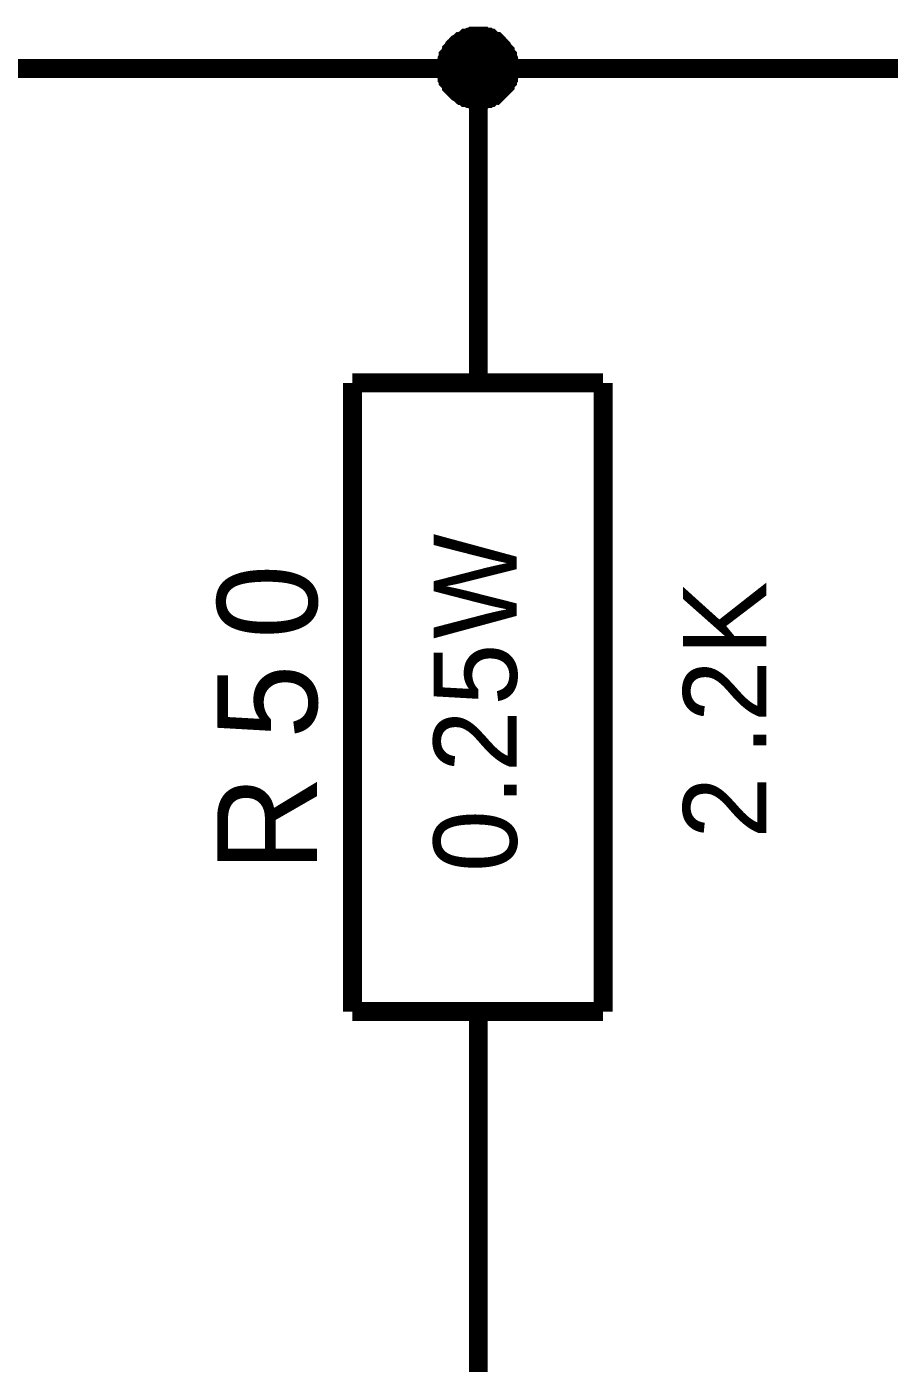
# Model space of a CAD drawing. Header units: millimetres. Extents: x 0 to 420, y 0 to 297.
# Drawn here: x 80.39 to 94.11, y 221.89 to 243.15 of the extents above; entities that cross this region are included whole.
import ezdxf

# ---------------------------------------------------------------- set-up
doc = ezdxf.new("R2010")
doc.units = ezdxf.units.MM
doc.layers.add('Sheet', color=255, linetype='Continuous')

msp = doc.modelspace()

# ---------------------------------------------------------------- linework, layer by layer
at = {"layer": 'Sheet'}
for points, const_width in [([(87.059, 242.488), (87.059, 242.521), (87.059, 242.538), (87.059, 242.571), (87.075, 242.588), (87.075, 242.621), (87.075, 242.637), (87.092, 242.67), (87.092, 242.687), (87.108, 242.703), (87.125, 242.737), (87.141, 242.753), (87.141, 242.77), (87.158, 242.786), (87.174, 242.819), (87.191, 242.836), (87.208, 242.852), (87.224, 242.869), (87.241, 242.886), (87.274, 242.902), (87.29, 242.919), (87.307, 242.919), (87.323, 242.935), (87.357, 242.952), (87.373, 242.968), (87.39, 242.968), (87.423, 242.985), (87.439, 242.985), (87.472, 242.985), (87.489, 243.002), (87.522, 243.002), (87.539, 243.002), (87.572, 243.002)], 0.3), ([(87.059, 242.488), (87.059, 242.521), (87.059, 242.538), (87.059, 242.571), (87.075, 242.588), (87.075, 242.621), (87.075, 242.637), (87.092, 242.67), (87.092, 242.687), (87.108, 242.703), (87.125, 242.737), (87.141, 242.753), (87.141, 242.77), (87.158, 242.786), (87.174, 242.819), (87.191, 242.836), (87.208, 242.852), (87.224, 242.869), (87.241, 242.886), (87.274, 242.902), (87.29, 242.919), (87.307, 242.919), (87.323, 242.935), (87.357, 242.952), (87.373, 242.968), (87.39, 242.968), (87.423, 242.985), (87.439, 242.985), (87.472, 242.985), (87.489, 243.002), (87.522, 243.002), (87.539, 243.002), (87.572, 243.002)], 0.3), ([(87.059, 242.488), (87.059, 242.521), (87.059, 242.538), (87.059, 242.571), (87.075, 242.588), (87.075, 242.621), (87.075, 242.637), (87.092, 242.67), (87.092, 242.687), (87.108, 242.703), (87.125, 242.737), (87.141, 242.753), (87.141, 242.77), (87.158, 242.786), (87.174, 242.819), (87.191, 242.836), (87.208, 242.852), (87.224, 242.869), (87.241, 242.886), (87.274, 242.902), (87.29, 242.919), (87.307, 242.919), (87.323, 242.935), (87.357, 242.952), (87.373, 242.968), (87.39, 242.968), (87.423, 242.985), (87.439, 242.985), (87.472, 242.985), (87.489, 243.002), (87.522, 243.002), (87.539, 243.002), (87.572, 243.002)], 0.3), ([(87.059, 242.488), (87.059, 242.521), (87.059, 242.538), (87.059, 242.571), (87.075, 242.588), (87.075, 242.621), (87.075, 242.637), (87.092, 242.67), (87.092, 242.687), (87.108, 242.703), (87.125, 242.737), (87.141, 242.753), (87.141, 242.77), (87.158, 242.786), (87.174, 242.819), (87.191, 242.836), (87.208, 242.852), (87.224, 242.869), (87.241, 242.886), (87.274, 242.902), (87.29, 242.919), (87.307, 242.919), (87.323, 242.935), (87.357, 242.952), (87.373, 242.968), (87.39, 242.968), (87.423, 242.985), (87.439, 242.985), (87.472, 242.985), (87.489, 243.002), (87.522, 243.002), (87.539, 243.002), (87.572, 243.002)], 0.3), ([(87.059, 242.488), (87.059, 242.521), (87.059, 242.538), (87.059, 242.571), (87.075, 242.588), (87.075, 242.621), (87.075, 242.637), (87.092, 242.67), (87.092, 242.687), (87.108, 242.703), (87.125, 242.737), (87.141, 242.753), (87.141, 242.77), (87.158, 242.786), (87.174, 242.819), (87.191, 242.836), (87.208, 242.852), (87.224, 242.869), (87.241, 242.886), (87.274, 242.902), (87.29, 242.919), (87.307, 242.919), (87.323, 242.935), (87.357, 242.952), (87.373, 242.968), (87.39, 242.968), (87.423, 242.985), (87.439, 242.985), (87.472, 242.985), (87.489, 243.002), (87.522, 243.002), (87.539, 243.002), (87.572, 243.002)], 0.0991), ([(87.059, 242.488), (87.059, 242.521), (87.059, 242.538), (87.059, 242.571), (87.075, 242.588), (87.075, 242.621), (87.075, 242.637), (87.092, 242.67), (87.092, 242.687), (87.108, 242.703), (87.125, 242.737), (87.141, 242.753), (87.141, 242.77), (87.158, 242.786), (87.174, 242.819), (87.191, 242.836), (87.208, 242.852), (87.224, 242.869), (87.241, 242.886), (87.274, 242.902), (87.29, 242.919), (87.307, 242.919), (87.323, 242.935), (87.357, 242.952), (87.373, 242.968), (87.39, 242.968), (87.423, 242.985), (87.439, 242.985), (87.472, 242.985), (87.489, 243.002), (87.522, 243.002), (87.539, 243.002), (87.572, 243.002)], 0.0991), ([(87.059, 242.488), (87.059, 242.521), (87.059, 242.538), (87.059, 242.571), (87.075, 242.588), (87.075, 242.621), (87.075, 242.637), (87.092, 242.67), (87.092, 242.687), (87.108, 242.703), (87.125, 242.737), (87.141, 242.753), (87.141, 242.77), (87.158, 242.786), (87.174, 242.819), (87.191, 242.836), (87.208, 242.852), (87.224, 242.869), (87.241, 242.886), (87.274, 242.902), (87.29, 242.919), (87.307, 242.919), (87.323, 242.935), (87.357, 242.952), (87.373, 242.968), (87.39, 242.968), (87.423, 242.985), (87.439, 242.985), (87.472, 242.985), (87.489, 243.002), (87.522, 243.002), (87.539, 243.002), (87.572, 243.002)], 0.0991), ([(87.059, 242.488), (87.059, 242.521), (87.059, 242.538), (87.059, 242.571), (87.075, 242.588), (87.075, 242.621), (87.075, 242.637), (87.092, 242.67), (87.092, 242.687), (87.108, 242.703), (87.125, 242.737), (87.141, 242.753), (87.141, 242.77), (87.158, 242.786), (87.174, 242.819), (87.191, 242.836), (87.208, 242.852), (87.224, 242.869), (87.241, 242.886), (87.274, 242.902), (87.29, 242.919), (87.307, 242.919), (87.323, 242.935), (87.357, 242.952), (87.373, 242.968), (87.39, 242.968), (87.423, 242.985), (87.439, 242.985), (87.472, 242.985), (87.489, 243.002), (87.522, 243.002), (87.539, 243.002), (87.572, 243.002)], 0.0991), ([(87.572, 243.002), (87.572, 243.002)], 0.3), ([(87.572, 243.002), (87.605, 243.002), (87.621, 243.002), (87.654, 243.002), (87.671, 242.985), (87.704, 242.985), (87.721, 242.985), (87.737, 242.968), (87.77, 242.968), (87.787, 242.952), (87.803, 242.935), (87.837, 242.919), (87.853, 242.919), (87.87, 242.902), (87.886, 242.886), (87.903, 242.869), (87.919, 242.852), (87.936, 242.836), (87.952, 242.819), (87.969, 242.786), (87.985, 242.77), (88.002, 242.753), (88.002, 242.737), (88.019, 242.703), (88.035, 242.687), (88.035, 242.67), (88.052, 242.637), (88.052, 242.621), (88.052, 242.588), (88.068, 242.571), (88.068, 242.538), (88.068, 242.521), (88.068, 242.488)], 0.3), ([(87.572, 243.002), (87.572, 243.002)], 0.3), ([(87.572, 243.002), (87.605, 243.002), (87.621, 243.002), (87.654, 243.002), (87.671, 242.985), (87.704, 242.985), (87.721, 242.985), (87.737, 242.968), (87.77, 242.968), (87.787, 242.952), (87.803, 242.935), (87.837, 242.919), (87.853, 242.919), (87.87, 242.902), (87.886, 242.886), (87.903, 242.869), (87.919, 242.852), (87.936, 242.836), (87.952, 242.819), (87.969, 242.786), (87.985, 242.77), (88.002, 242.753), (88.002, 242.737), (88.019, 242.703), (88.035, 242.687), (88.035, 242.67), (88.052, 242.637), (88.052, 242.621), (88.052, 242.588), (88.068, 242.571), (88.068, 242.538), (88.068, 242.521), (88.068, 242.488)], 0.3), ([(87.572, 243.002), (87.572, 243.002)], 0.3), ([(87.572, 243.002), (87.605, 243.002), (87.621, 243.002), (87.654, 243.002), (87.671, 242.985), (87.704, 242.985), (87.721, 242.985), (87.737, 242.968), (87.77, 242.968), (87.787, 242.952), (87.803, 242.935), (87.837, 242.919), (87.853, 242.919), (87.87, 242.902), (87.886, 242.886), (87.903, 242.869), (87.919, 242.852), (87.936, 242.836), (87.952, 242.819), (87.969, 242.786), (87.985, 242.77), (88.002, 242.753), (88.002, 242.737), (88.019, 242.703), (88.035, 242.687), (88.035, 242.67), (88.052, 242.637), (88.052, 242.621), (88.052, 242.588), (88.068, 242.571), (88.068, 242.538), (88.068, 242.521), (88.068, 242.488)], 0.3), ([(87.572, 243.002), (87.572, 243.002)], 0.3), ([(87.572, 243.002), (87.605, 243.002), (87.621, 243.002), (87.654, 243.002), (87.671, 242.985), (87.704, 242.985), (87.721, 242.985), (87.737, 242.968), (87.77, 242.968), (87.787, 242.952), (87.803, 242.935), (87.837, 242.919), (87.853, 242.919), (87.87, 242.902), (87.886, 242.886), (87.903, 242.869), (87.919, 242.852), (87.936, 242.836), (87.952, 242.819), (87.969, 242.786), (87.985, 242.77), (88.002, 242.753), (88.002, 242.737), (88.019, 242.703), (88.035, 242.687), (88.035, 242.67), (88.052, 242.637), (88.052, 242.621), (88.052, 242.588), (88.068, 242.571), (88.068, 242.538), (88.068, 242.521), (88.068, 242.488)], 0.3), ([(87.572, 243.002), (87.572, 243.002)], 0.0991), ([(87.572, 243.002), (87.605, 243.002), (87.621, 243.002), (87.654, 243.002), (87.671, 242.985), (87.704, 242.985), (87.721, 242.985), (87.737, 242.968), (87.77, 242.968), (87.787, 242.952), (87.803, 242.935), (87.837, 242.919), (87.853, 242.919), (87.87, 242.902), (87.886, 242.886), (87.903, 242.869), (87.919, 242.852), (87.936, 242.836), (87.952, 242.819), (87.969, 242.786), (87.985, 242.77), (88.002, 242.753), (88.002, 242.737), (88.019, 242.703), (88.035, 242.687), (88.035, 242.67), (88.052, 242.637), (88.052, 242.621), (88.052, 242.588), (88.068, 242.571), (88.068, 242.538), (88.068, 242.521), (88.068, 242.488)], 0.0991), ([(87.572, 243.002), (87.572, 243.002)], 0.0991), ([(87.572, 243.002), (87.605, 243.002), (87.621, 243.002), (87.654, 243.002), (87.671, 242.985), (87.704, 242.985), (87.721, 242.985), (87.737, 242.968), (87.77, 242.968), (87.787, 242.952), (87.803, 242.935), (87.837, 242.919), (87.853, 242.919), (87.87, 242.902), (87.886, 242.886), (87.903, 242.869), (87.919, 242.852), (87.936, 242.836), (87.952, 242.819), (87.969, 242.786), (87.985, 242.77), (88.002, 242.753), (88.002, 242.737), (88.019, 242.703), (88.035, 242.687), (88.035, 242.67), (88.052, 242.637), (88.052, 242.621), (88.052, 242.588), (88.068, 242.571), (88.068, 242.538), (88.068, 242.521), (88.068, 242.488)], 0.0991), ([(87.572, 243.002), (87.572, 243.002)], 0.0991), ([(87.572, 243.002), (87.605, 243.002), (87.621, 243.002), (87.654, 243.002), (87.671, 242.985), (87.704, 242.985), (87.721, 242.985), (87.737, 242.968), (87.77, 242.968), (87.787, 242.952), (87.803, 242.935), (87.837, 242.919), (87.853, 242.919), (87.87, 242.902), (87.886, 242.886), (87.903, 242.869), (87.919, 242.852), (87.936, 242.836), (87.952, 242.819), (87.969, 242.786), (87.985, 242.77), (88.002, 242.753), (88.002, 242.737), (88.019, 242.703), (88.035, 242.687), (88.035, 242.67), (88.052, 242.637), (88.052, 242.621), (88.052, 242.588), (88.068, 242.571), (88.068, 242.538), (88.068, 242.521), (88.068, 242.488)], 0.0991), ([(87.572, 243.002), (87.572, 243.002)], 0.0991), ([(87.572, 243.002), (87.605, 243.002), (87.621, 243.002), (87.654, 243.002), (87.671, 242.985), (87.704, 242.985), (87.721, 242.985), (87.737, 242.968), (87.77, 242.968), (87.787, 242.952), (87.803, 242.935), (87.837, 242.919), (87.853, 242.919), (87.87, 242.902), (87.886, 242.886), (87.903, 242.869), (87.919, 242.852), (87.936, 242.836), (87.952, 242.819), (87.969, 242.786), (87.985, 242.77), (88.002, 242.753), (88.002, 242.737), (88.019, 242.703), (88.035, 242.687), (88.035, 242.67), (88.052, 242.637), (88.052, 242.621), (88.052, 242.588), (88.068, 242.571), (88.068, 242.538), (88.068, 242.521), (88.068, 242.488)], 0.0991), ([(77.575, 242.488), (87.572, 242.488), (102.55, 242.488), (107.549, 242.488)], 0.3), ([(87.572, 241.991), (87.539, 241.991), (87.522, 241.991), (87.489, 241.991), (87.472, 242.008), (87.439, 242.008), (87.423, 242.008), (87.39, 242.025), (87.373, 242.025), (87.357, 242.041), (87.323, 242.058), (87.307, 242.058), (87.29, 242.074), (87.274, 242.091), (87.241, 242.107), (87.224, 242.124), (87.208, 242.14), (87.191, 242.157), (87.174, 242.174), (87.158, 242.19), (87.141, 242.207), (87.141, 242.223), (87.125, 242.256), (87.108, 242.273), (87.092, 242.289), (87.092, 242.323), (87.075, 242.339), (87.075, 242.356), (87.075, 242.389), (87.059, 242.405), (87.059, 242.439), (87.059, 242.455), (87.059, 242.488)], 0.3), ([(87.059, 242.488), (87.059, 242.488)], 0.3), ([(87.572, 241.991), (87.539, 241.991), (87.522, 241.991), (87.489, 241.991), (87.472, 242.008), (87.439, 242.008), (87.423, 242.008), (87.39, 242.025), (87.373, 242.025), (87.357, 242.041), (87.323, 242.058), (87.307, 242.058), (87.29, 242.074), (87.274, 242.091), (87.241, 242.107), (87.224, 242.124), (87.208, 242.14), (87.191, 242.157), (87.174, 242.174), (87.158, 242.19), (87.141, 242.207), (87.141, 242.223), (87.125, 242.256), (87.108, 242.273), (87.092, 242.289), (87.092, 242.323), (87.075, 242.339), (87.075, 242.356), (87.075, 242.389), (87.059, 242.405), (87.059, 242.439), (87.059, 242.455), (87.059, 242.488)], 0.3), ([(87.059, 242.488), (87.059, 242.488)], 0.3), ([(87.572, 241.991), (87.539, 241.991), (87.522, 241.991), (87.489, 241.991), (87.472, 242.008), (87.439, 242.008), (87.423, 242.008), (87.39, 242.025), (87.373, 242.025), (87.357, 242.041), (87.323, 242.058), (87.307, 242.058), (87.29, 242.074), (87.274, 242.091), (87.241, 242.107), (87.224, 242.124), (87.208, 242.14), (87.191, 242.157), (87.174, 242.174), (87.158, 242.19), (87.141, 242.207), (87.141, 242.223), (87.125, 242.256), (87.108, 242.273), (87.092, 242.289), (87.092, 242.323), (87.075, 242.339), (87.075, 242.356), (87.075, 242.389), (87.059, 242.405), (87.059, 242.439), (87.059, 242.455), (87.059, 242.488)], 0.3), ([(87.059, 242.488), (87.059, 242.488)], 0.3), ([(87.572, 241.991), (87.539, 241.991), (87.522, 241.991), (87.489, 241.991), (87.472, 242.008), (87.439, 242.008), (87.423, 242.008), (87.39, 242.025), (87.373, 242.025), (87.357, 242.041), (87.323, 242.058), (87.307, 242.058), (87.29, 242.074), (87.274, 242.091), (87.241, 242.107), (87.224, 242.124), (87.208, 242.14), (87.191, 242.157), (87.174, 242.174), (87.158, 242.19), (87.141, 242.207), (87.141, 242.223), (87.125, 242.256), (87.108, 242.273), (87.092, 242.289), (87.092, 242.323), (87.075, 242.339), (87.075, 242.356), (87.075, 242.389), (87.059, 242.405), (87.059, 242.439), (87.059, 242.455), (87.059, 242.488)], 0.3), ([(87.059, 242.488), (87.059, 242.488)], 0.3), ([(87.572, 239.988), (87.572, 242.488)], 0.3), ([(88.068, 242.488), (88.068, 242.455), (88.068, 242.439), (88.068, 242.405), (88.052, 242.389), (88.052, 242.356), (88.052, 242.339), (88.035, 242.323), (88.035, 242.289), (88.019, 242.273), (88.002, 242.256), (88.002, 242.223), (87.985, 242.207), (87.969, 242.19), (87.952, 242.174), (87.936, 242.157), (87.919, 242.14), (87.903, 242.124), (87.886, 242.107), (87.87, 242.091), (87.853, 242.074), (87.837, 242.058), (87.803, 242.058), (87.787, 242.041), (87.77, 242.025), (87.737, 242.025), (87.721, 242.008), (87.704, 242.008), (87.671, 242.008), (87.654, 241.991), (87.621, 241.991), (87.605, 241.991), (87.572, 241.991)], 0.3), ([(88.068, 242.488), (88.068, 242.455), (88.068, 242.439), (88.068, 242.405), (88.052, 242.389), (88.052, 242.356), (88.052, 242.339), (88.035, 242.323), (88.035, 242.289), (88.019, 242.273), (88.002, 242.256), (88.002, 242.223), (87.985, 242.207), (87.969, 242.19), (87.952, 242.174), (87.936, 242.157), (87.919, 242.14), (87.903, 242.124), (87.886, 242.107), (87.87, 242.091), (87.853, 242.074), (87.837, 242.058), (87.803, 242.058), (87.787, 242.041), (87.77, 242.025), (87.737, 242.025), (87.721, 242.008), (87.704, 242.008), (87.671, 242.008), (87.654, 241.991), (87.621, 241.991), (87.605, 241.991), (87.572, 241.991)], 0.3), ([(88.068, 242.488), (88.068, 242.455), (88.068, 242.439), (88.068, 242.405), (88.052, 242.389), (88.052, 242.356), (88.052, 242.339), (88.035, 242.323), (88.035, 242.289), (88.019, 242.273), (88.002, 242.256), (88.002, 242.223), (87.985, 242.207), (87.969, 242.19), (87.952, 242.174), (87.936, 242.157), (87.919, 242.14), (87.903, 242.124), (87.886, 242.107), (87.87, 242.091), (87.853, 242.074), (87.837, 242.058), (87.803, 242.058), (87.787, 242.041), (87.77, 242.025), (87.737, 242.025), (87.721, 242.008), (87.704, 242.008), (87.671, 242.008), (87.654, 241.991), (87.621, 241.991), (87.605, 241.991), (87.572, 241.991)], 0.3), ([(88.068, 242.488), (88.068, 242.455), (88.068, 242.439), (88.068, 242.405), (88.052, 242.389), (88.052, 242.356), (88.052, 242.339), (88.035, 242.323), (88.035, 242.289), (88.019, 242.273), (88.002, 242.256), (88.002, 242.223), (87.985, 242.207), (87.969, 242.19), (87.952, 242.174), (87.936, 242.157), (87.919, 242.14), (87.903, 242.124), (87.886, 242.107), (87.87, 242.091), (87.853, 242.074), (87.837, 242.058), (87.803, 242.058), (87.787, 242.041), (87.77, 242.025), (87.737, 242.025), (87.721, 242.008), (87.704, 242.008), (87.671, 242.008), (87.654, 241.991), (87.621, 241.991), (87.605, 241.991), (87.572, 241.991)], 0.3), ([(88.068, 242.488), (88.068, 242.488), (88.068, 242.488), (88.068, 242.488), (88.068, 242.488), (88.068, 242.488), (88.068, 242.488), (88.068, 242.488), (88.068, 242.488), (88.068, 242.488), (88.068, 242.488), (88.068, 242.488), (88.068, 242.488), (88.068, 242.488), (88.068, 242.488), (88.068, 242.488), (88.068, 242.488), (88.068, 242.488), (88.068, 242.488), (88.068, 242.488), (88.068, 242.488), (88.068, 242.488), (88.068, 242.488), (88.068, 242.488), (88.068, 242.488), (88.068, 242.488), (88.068, 242.488), (88.068, 242.488), (88.068, 242.488), (88.068, 242.488), (88.068, 242.488), (88.068, 242.488), (88.068, 242.488)], 0.3), ([(88.068, 242.488), (88.068, 242.488)], 0.3), ([(88.068, 242.488), (88.068, 242.488), (88.068, 242.488), (88.068, 242.488), (88.068, 242.488), (88.068, 242.488), (88.068, 242.488), (88.068, 242.488), (88.068, 242.488), (88.068, 242.488), (88.068, 242.488), (88.068, 242.488), (88.068, 242.488), (88.068, 242.488), (88.068, 242.488), (88.068, 242.488), (88.068, 242.488), (88.068, 242.488), (88.068, 242.488), (88.068, 242.488), (88.068, 242.488), (88.068, 242.488), (88.068, 242.488), (88.068, 242.488), (88.068, 242.488), (88.068, 242.488), (88.068, 242.488), (88.068, 242.488), (88.068, 242.488), (88.068, 242.488), (88.068, 242.488), (88.068, 242.488), (88.068, 242.488)], 0.3), ([(88.068, 242.488), (88.068, 242.488)], 0.3), ([(88.068, 242.488), (88.068, 242.488), (88.068, 242.488), (88.068, 242.488), (88.068, 242.488), (88.068, 242.488), (88.068, 242.488), (88.068, 242.488), (88.068, 242.488), (88.068, 242.488), (88.068, 242.488), (88.068, 242.488), (88.068, 242.488), (88.068, 242.488), (88.068, 242.488), (88.068, 242.488), (88.068, 242.488), (88.068, 242.488), (88.068, 242.488), (88.068, 242.488), (88.068, 242.488), (88.068, 242.488), (88.068, 242.488), (88.068, 242.488), (88.068, 242.488), (88.068, 242.488), (88.068, 242.488), (88.068, 242.488), (88.068, 242.488), (88.068, 242.488), (88.068, 242.488), (88.068, 242.488), (88.068, 242.488)], 0.3), ([(88.068, 242.488), (88.068, 242.488)], 0.3), ([(88.068, 242.488), (88.068, 242.488), (88.068, 242.488), (88.068, 242.488), (88.068, 242.488), (88.068, 242.488), (88.068, 242.488), (88.068, 242.488), (88.068, 242.488), (88.068, 242.488), (88.068, 242.488), (88.068, 242.488), (88.068, 242.488), (88.068, 242.488), (88.068, 242.488), (88.068, 242.488), (88.068, 242.488), (88.068, 242.488), (88.068, 242.488), (88.068, 242.488), (88.068, 242.488), (88.068, 242.488), (88.068, 242.488), (88.068, 242.488), (88.068, 242.488), (88.068, 242.488), (88.068, 242.488), (88.068, 242.488), (88.068, 242.488), (88.068, 242.488), (88.068, 242.488), (88.068, 242.488), (88.068, 242.488)], 0.3), ([(88.068, 242.488), (88.068, 242.488)], 0.3), ([(87.572, 241.991), (87.539, 241.991), (87.522, 241.991), (87.489, 241.991), (87.472, 242.008), (87.439, 242.008), (87.423, 242.008), (87.39, 242.025), (87.373, 242.025), (87.357, 242.041), (87.323, 242.058), (87.307, 242.058), (87.29, 242.074), (87.274, 242.091), (87.241, 242.107), (87.224, 242.124), (87.208, 242.14), (87.191, 242.157), (87.174, 242.174), (87.158, 242.19), (87.141, 242.207), (87.141, 242.223), (87.125, 242.256), (87.108, 242.273), (87.092, 242.289), (87.092, 242.323), (87.075, 242.339), (87.075, 242.356), (87.075, 242.389), (87.059, 242.405), (87.059, 242.439), (87.059, 242.455), (87.059, 242.488)], 0.0991), ([(87.059, 242.488), (87.059, 242.488)], 0.0991), ([(87.572, 241.991), (87.539, 241.991), (87.522, 241.991), (87.489, 241.991), (87.472, 242.008), (87.439, 242.008), (87.423, 242.008), (87.39, 242.025), (87.373, 242.025), (87.357, 242.041), (87.323, 242.058), (87.307, 242.058), (87.29, 242.074), (87.274, 242.091), (87.241, 242.107), (87.224, 242.124), (87.208, 242.14), (87.191, 242.157), (87.174, 242.174), (87.158, 242.19), (87.141, 242.207), (87.141, 242.223), (87.125, 242.256), (87.108, 242.273), (87.092, 242.289), (87.092, 242.323), (87.075, 242.339), (87.075, 242.356), (87.075, 242.389), (87.059, 242.405), (87.059, 242.439), (87.059, 242.455), (87.059, 242.488)], 0.0991), ([(87.059, 242.488), (87.059, 242.488)], 0.0991), ([(87.572, 241.991), (87.539, 241.991), (87.522, 241.991), (87.489, 241.991), (87.472, 242.008), (87.439, 242.008), (87.423, 242.008), (87.39, 242.025), (87.373, 242.025), (87.357, 242.041), (87.323, 242.058), (87.307, 242.058), (87.29, 242.074), (87.274, 242.091), (87.241, 242.107), (87.224, 242.124), (87.208, 242.14), (87.191, 242.157), (87.174, 242.174), (87.158, 242.19), (87.141, 242.207), (87.141, 242.223), (87.125, 242.256), (87.108, 242.273), (87.092, 242.289), (87.092, 242.323), (87.075, 242.339), (87.075, 242.356), (87.075, 242.389), (87.059, 242.405), (87.059, 242.439), (87.059, 242.455), (87.059, 242.488)], 0.0991), ([(87.059, 242.488), (87.059, 242.488)], 0.0991), ([(87.572, 241.991), (87.539, 241.991), (87.522, 241.991), (87.489, 241.991), (87.472, 242.008), (87.439, 242.008), (87.423, 242.008), (87.39, 242.025), (87.373, 242.025), (87.357, 242.041), (87.323, 242.058), (87.307, 242.058), (87.29, 242.074), (87.274, 242.091), (87.241, 242.107), (87.224, 242.124), (87.208, 242.14), (87.191, 242.157), (87.174, 242.174), (87.158, 242.19), (87.141, 242.207), (87.141, 242.223), (87.125, 242.256), (87.108, 242.273), (87.092, 242.289), (87.092, 242.323), (87.075, 242.339), (87.075, 242.356), (87.075, 242.389), (87.059, 242.405), (87.059, 242.439), (87.059, 242.455), (87.059, 242.488)], 0.0991), ([(87.059, 242.488), (87.059, 242.488)], 0.0991), ([(88.068, 242.488), (88.068, 242.455), (88.068, 242.439), (88.068, 242.405), (88.052, 242.389), (88.052, 242.356), (88.052, 242.339), (88.035, 242.323), (88.035, 242.289), (88.019, 242.273), (88.002, 242.256), (88.002, 242.223), (87.985, 242.207), (87.969, 242.19), (87.952, 242.174), (87.936, 242.157), (87.919, 242.14), (87.903, 242.124), (87.886, 242.107), (87.87, 242.091), (87.853, 242.074), (87.837, 242.058), (87.803, 242.058), (87.787, 242.041), (87.77, 242.025), (87.737, 242.025), (87.721, 242.008), (87.704, 242.008), (87.671, 242.008), (87.654, 241.991), (87.621, 241.991), (87.605, 241.991), (87.572, 241.991)], 0.0991), ([(88.068, 242.488), (88.068, 242.455), (88.068, 242.439), (88.068, 242.405), (88.052, 242.389), (88.052, 242.356), (88.052, 242.339), (88.035, 242.323), (88.035, 242.289), (88.019, 242.273), (88.002, 242.256), (88.002, 242.223), (87.985, 242.207), (87.969, 242.19), (87.952, 242.174), (87.936, 242.157), (87.919, 242.14), (87.903, 242.124), (87.886, 242.107), (87.87, 242.091), (87.853, 242.074), (87.837, 242.058), (87.803, 242.058), (87.787, 242.041), (87.77, 242.025), (87.737, 242.025), (87.721, 242.008), (87.704, 242.008), (87.671, 242.008), (87.654, 241.991), (87.621, 241.991), (87.605, 241.991), (87.572, 241.991)], 0.0991), ([(88.068, 242.488), (88.068, 242.455), (88.068, 242.439), (88.068, 242.405), (88.052, 242.389), (88.052, 242.356), (88.052, 242.339), (88.035, 242.323), (88.035, 242.289), (88.019, 242.273), (88.002, 242.256), (88.002, 242.223), (87.985, 242.207), (87.969, 242.19), (87.952, 242.174), (87.936, 242.157), (87.919, 242.14), (87.903, 242.124), (87.886, 242.107), (87.87, 242.091), (87.853, 242.074), (87.837, 242.058), (87.803, 242.058), (87.787, 242.041), (87.77, 242.025), (87.737, 242.025), (87.721, 242.008), (87.704, 242.008), (87.671, 242.008), (87.654, 241.991), (87.621, 241.991), (87.605, 241.991), (87.572, 241.991)], 0.0991), ([(88.068, 242.488), (88.068, 242.455), (88.068, 242.439), (88.068, 242.405), (88.052, 242.389), (88.052, 242.356), (88.052, 242.339), (88.035, 242.323), (88.035, 242.289), (88.019, 242.273), (88.002, 242.256), (88.002, 242.223), (87.985, 242.207), (87.969, 242.19), (87.952, 242.174), (87.936, 242.157), (87.919, 242.14), (87.903, 242.124), (87.886, 242.107), (87.87, 242.091), (87.853, 242.074), (87.837, 242.058), (87.803, 242.058), (87.787, 242.041), (87.77, 242.025), (87.737, 242.025), (87.721, 242.008), (87.704, 242.008), (87.671, 242.008), (87.654, 241.991), (87.621, 241.991), (87.605, 241.991), (87.572, 241.991)], 0.0991), ([(88.068, 242.488), (88.068, 242.488), (88.068, 242.488), (88.068, 242.488), (88.068, 242.488), (88.068, 242.488), (88.068, 242.488), (88.068, 242.488), (88.068, 242.488), (88.068, 242.488), (88.068, 242.488), (88.068, 242.488), (88.068, 242.488), (88.068, 242.488), (88.068, 242.488), (88.068, 242.488), (88.068, 242.488), (88.068, 242.488), (88.068, 242.488), (88.068, 242.488), (88.068, 242.488), (88.068, 242.488), (88.068, 242.488), (88.068, 242.488), (88.068, 242.488), (88.068, 242.488), (88.068, 242.488), (88.068, 242.488), (88.068, 242.488), (88.068, 242.488), (88.068, 242.488), (88.068, 242.488), (88.068, 242.488)], 0.0991), ([(88.068, 242.488), (88.068, 242.488)], 0.0991), ([(88.068, 242.488), (88.068, 242.488), (88.068, 242.488), (88.068, 242.488), (88.068, 242.488), (88.068, 242.488), (88.068, 242.488), (88.068, 242.488), (88.068, 242.488), (88.068, 242.488), (88.068, 242.488), (88.068, 242.488), (88.068, 242.488), (88.068, 242.488), (88.068, 242.488), (88.068, 242.488), (88.068, 242.488), (88.068, 242.488), (88.068, 242.488), (88.068, 242.488), (88.068, 242.488), (88.068, 242.488), (88.068, 242.488), (88.068, 242.488), (88.068, 242.488), (88.068, 242.488), (88.068, 242.488), (88.068, 242.488), (88.068, 242.488), (88.068, 242.488), (88.068, 242.488), (88.068, 242.488), (88.068, 242.488)], 0.0991), ([(88.068, 242.488), (88.068, 242.488)], 0.0991), ([(88.068, 242.488), (88.068, 242.488), (88.068, 242.488), (88.068, 242.488), (88.068, 242.488), (88.068, 242.488), (88.068, 242.488), (88.068, 242.488), (88.068, 242.488), (88.068, 242.488), (88.068, 242.488), (88.068, 242.488), (88.068, 242.488), (88.068, 242.488), (88.068, 242.488), (88.068, 242.488), (88.068, 242.488), (88.068, 242.488), (88.068, 242.488), (88.068, 242.488), (88.068, 242.488), (88.068, 242.488), (88.068, 242.488), (88.068, 242.488), (88.068, 242.488), (88.068, 242.488), (88.068, 242.488), (88.068, 242.488), (88.068, 242.488), (88.068, 242.488), (88.068, 242.488), (88.068, 242.488), (88.068, 242.488)], 0.0991), ([(88.068, 242.488), (88.068, 242.488)], 0.0991), ([(88.068, 242.488), (88.068, 242.488), (88.068, 242.488), (88.068, 242.488), (88.068, 242.488), (88.068, 242.488), (88.068, 242.488), (88.068, 242.488), (88.068, 242.488), (88.068, 242.488), (88.068, 242.488), (88.068, 242.488), (88.068, 242.488), (88.068, 242.488), (88.068, 242.488), (88.068, 242.488), (88.068, 242.488), (88.068, 242.488), (88.068, 242.488), (88.068, 242.488), (88.068, 242.488), (88.068, 242.488), (88.068, 242.488), (88.068, 242.488), (88.068, 242.488), (88.068, 242.488), (88.068, 242.488), (88.068, 242.488), (88.068, 242.488), (88.068, 242.488), (88.068, 242.488), (88.068, 242.488), (88.068, 242.488)], 0.0991), ([(88.068, 242.488), (88.068, 242.488)], 0.0991), ([(87.572, 237.487), (87.572, 239.988)], 0.3), ([(85.569, 237.487), (89.558, 237.487)], 0.3), ([(85.569, 227.486), (85.569, 237.487)], 0.3), ([(89.558, 227.486), (89.558, 237.487)], 0.3), ([(85.569, 227.486), (89.558, 227.486)], 0.3), ([(87.572, 227.486), (87.572, 224.985)], 0.3), ([(87.572, 224.985), (87.572, 187.496), (52.583, 187.496)], 0.3)]:
    msp.add_lwpolyline(points, dxfattribs=dict(at, const_width=const_width))
at = {"layer": 'Sheet', "const_width": 0.508}
msp.add_lwpolyline([(87.246, 242.5, 1), (87.754, 242.5, 1)], format="xyb", close=True, dxfattribs=at)

# ---------------------------------------------------------------- texts
at = {"layer": 'Sheet'}
for s, height, p in [('W', 1.325, (88.184, 233.414)), ('0', 1.59, (85.006, 233.414)), ('K', 1.325, (92.156, 233.149)), ('5', 1.325, (88.184, 232.354)), ('5', 1.59, (85.006, 231.824)), ('2', 1.325, (92.156, 232.089)), ('2', 1.325, (88.184, 231.294)), ('.', 1.325, (92.156, 231.559)), ('R', 1.59, (85.006, 229.705)), ('.', 1.325, (88.184, 230.764)), ('2', 1.325, (92.156, 230.235)), ('0', 1.325, (88.184, 229.705))]:
    msp.add_text(s, height=height, rotation=90, dxfattribs=at).set_placement(p)

doc.saveas('drawing.dxf')
